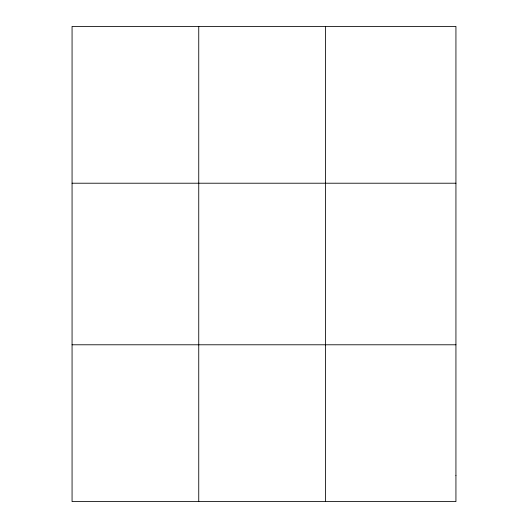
<?xml version="1.0" encoding="UTF-8"?>
<svg xmlns="http://www.w3.org/2000/svg" width="528" height="528" viewBox="0 0 528 528"><rect width="100%" height="100%" fill="white"/><g stroke="black" fill="none" stroke-linecap="round" stroke-linejoin="round"><path stroke-width="0.79" d="M198.746 501.6L198.746 26.4M325.42 501.6L325.42 26.4M72.065 183.216L455.935 183.216M72.065 344.784L455.935 344.784M455.935 475.464L455.935 501.6L72.065 501.6L72.065 26.4L455.935 26.4L455.935 475.464"/></g></svg>
